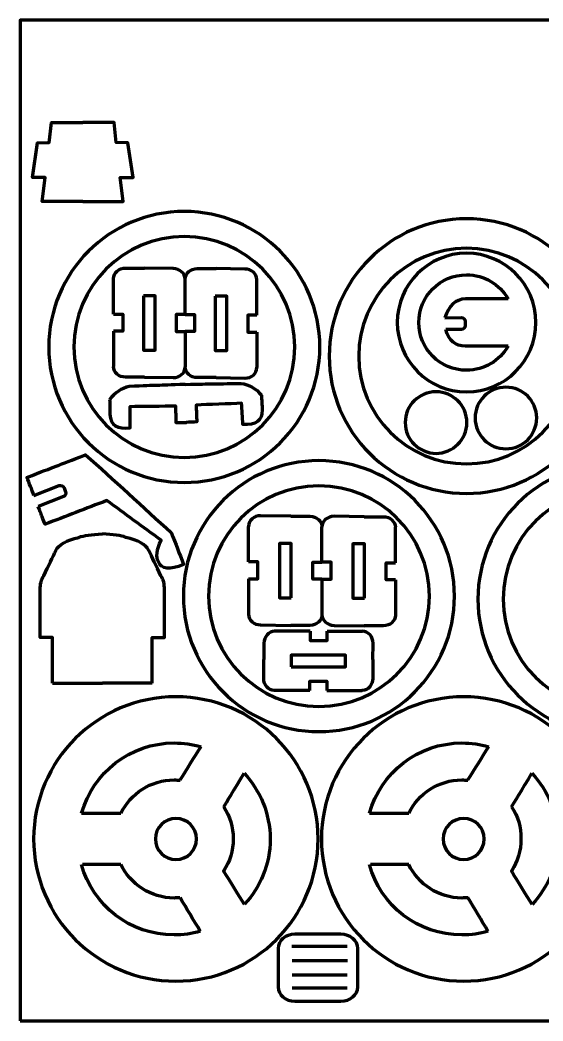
# Model space of a CAD drawing. Header units: inches. Extents: x -305 to 305, y -229 to 267.
# Drawn here: x -304.8 to -46.1, y -228.6 to 266.7 of the extents above; entities that cross this region are included whole.
import ezdxf

# ---------------------------------------------------------------- set-up
doc = ezdxf.new("R2010")
doc.units = ezdxf.units.IN
doc.header["$MEASUREMENT"] = 0
doc.layers.add('Layer 1', color=1, linetype='Continuous')

msp = doc.modelspace()

# ---------------------------------------------------------------- linework, layer by layer
at = {"lineweight": 70}
msp.add_lwpolyline([(-304.8, -228.6), (304.8, -228.6), (304.8, 266.7), (-304.8, 266.7), (-304.8, -228.6)], close=True, dxfattribs=at)
at = {"layer": 'Layer 1', "lineweight": 70}
for points, knots in [([(-273.77, 176.83), (-273.77, 176.83), (-293.8, 176.83), (-293.8, 176.83), (-293.8, 176.83), (-293.8, 176.83), (-292.29, 188.76), (-292.29, 188.76), (-292.29, 188.76), (-292.29, 188.76), (-298.71, 188.72), (-298.71, 188.72), (-298.71, 188.72), (-298.71, 188.72), (-296.09, 205.99), (-296.09, 205.99), (-296.09, 205.99), (-296.09, 205.99), (-290.35, 206.02), (-290.35, 206.02), (-290.35, 206.02), (-290.35, 206.02), (-289.31, 215.97), (-289.31, 215.97), (-289.31, 215.97), (-289.31, 215.97), (-273.77, 216.01), (-273.77, 216.01)], [0, 0, 0, 0, 0.142857, 0.142857, 0.142857, 0.142857, 0.285714, 0.285714, 0.285714, 0.285714, 0.428571, 0.428571, 0.428571, 0.428571, 0.571429, 0.571429, 0.571429, 0.571429, 0.714286, 0.714286, 0.714286, 0.714286, 0.857143, 0.857143, 0.857143, 0.857143, 1, 1, 1, 1]), ([(-273.77, 176.83), (-273.77, 176.83), (-253.74, 176.83), (-253.74, 176.83), (-253.74, 176.83), (-253.74, 176.83), (-255.25, 188.76), (-255.25, 188.76), (-255.25, 188.76), (-255.25, 188.76), (-248.82, 188.72), (-248.82, 188.72), (-248.82, 188.72), (-248.82, 188.72), (-251.44, 205.99), (-251.44, 205.99), (-251.44, 205.99), (-251.44, 205.99), (-257.19, 206.02), (-257.19, 206.02), (-257.19, 206.02), (-257.19, 206.02), (-258.23, 215.97), (-258.23, 215.97), (-258.23, 215.97), (-258.23, 215.97), (-273.77, 216.01), (-273.77, 216.01)], [0, 0, 0, 0, 0.142857, 0.142857, 0.142857, 0.142857, 0.285714, 0.285714, 0.285714, 0.285714, 0.428571, 0.428571, 0.428571, 0.428571, 0.571429, 0.571429, 0.571429, 0.571429, 0.714286, 0.714286, 0.714286, 0.714286, 0.857143, 0.857143, 0.857143, 0.857143, 1, 1, 1, 1]), ([(-223.53, 171.97), (-186.5, 171.97), (-156.47, 141.94), (-156.47, 104.91), (-156.47, 104.91), (-156.47, 67.89), (-186.5, 37.86), (-223.53, 37.86), (-223.53, 37.86), (-260.56, 37.86), (-290.58, 67.89), (-290.58, 104.91), (-290.58, 104.91), (-290.58, 141.94), (-260.56, 171.97), (-223.53, 171.97)], [0, 0, 0, 0, 0.25, 0.25, 0.25, 0.25, 0.5, 0.5, 0.5, 0.5, 0.75, 0.75, 0.75, 0.75, 1, 1, 1, 1]), ([(-83.92, 168.35), (-46.4, 168.35), (-15.98, 137.92), (-15.98, 100.41), (-15.98, 100.41), (-15.98, 62.89), (-46.4, 32.46), (-83.92, 32.46), (-83.92, 32.46), (-121.44, 32.46), (-151.87, 62.89), (-151.87, 100.41), (-151.87, 100.41), (-151.87, 137.92), (-121.44, 168.35), (-83.92, 168.35)], [0, 0, 0, 0, 0.25, 0.25, 0.25, 0.25, 0.5, 0.5, 0.5, 0.5, 0.75, 0.75, 0.75, 0.75, 1, 1, 1, 1]), ([(-223.53, 159.52), (-193.37, 159.52), (-168.92, 135.07), (-168.92, 104.91), (-168.92, 104.91), (-168.92, 74.76), (-193.37, 50.3), (-223.53, 50.3), (-223.53, 50.3), (-253.68, 50.3), (-278.14, 74.76), (-278.14, 104.91), (-278.14, 104.91), (-278.14, 135.07), (-253.68, 159.52), (-223.53, 159.52)], [0, 0, 0, 0, 0.25, 0.25, 0.25, 0.25, 0.5, 0.5, 0.5, 0.5, 0.75, 0.75, 0.75, 0.75, 1, 1, 1, 1]), ([(-83.92, 153.75), (-54.47, 153.75), (-30.58, 129.86), (-30.58, 100.41), (-30.58, 100.41), (-30.58, 70.95), (-54.47, 47.07), (-83.92, 47.07), (-83.92, 47.07), (-113.38, 47.07), (-137.26, 70.95), (-137.26, 100.41), (-137.26, 100.41), (-137.26, 129.86), (-113.38, 153.75), (-83.92, 153.75)], [0, 0, 0, 0, 0.25, 0.25, 0.25, 0.25, 0.5, 0.5, 0.5, 0.5, 0.75, 0.75, 0.75, 0.75, 1, 1, 1, 1]), ([(-83.89, 151.29), (-64.96, 151.29), (-49.6, 135.94), (-49.6, 117), (-49.6, 117), (-49.6, 98.07), (-64.96, 82.71), (-83.89, 82.71), (-83.89, 82.71), (-102.83, 82.71), (-118.18, 98.07), (-118.18, 117), (-118.18, 117), (-118.18, 135.94), (-102.83, 151.29), (-83.89, 151.29)], [0, 0, 0, 0, 0.25, 0.25, 0.25, 0.25, 0.5, 0.5, 0.5, 0.5, 0.75, 0.75, 0.75, 0.75, 1, 1, 1, 1]), ([(-258.56, 121.18), (-258.56, 121.18), (-258.56, 138.72), (-258.56, 138.72), (-258.56, 138.72), (-258.56, 141.6), (-255.87, 143.96), (-252.58, 143.96), (-252.58, 143.96), (-252.58, 143.96), (-243.17, 143.96), (-243.17, 143.96)], [0, 0, 0, 0, 0.333333, 0.333333, 0.333333, 0.333333, 0.666667, 0.666667, 0.666667, 0.666667, 1, 1, 1, 1]), ([(-223.09, 138.49), (-223.09, 141.37), (-225.78, 143.67), (-229.07, 143.73), (-229.07, 143.73), (-229.07, 143.73), (-243.17, 143.96), (-243.17, 143.96)], [0, 0, 0, 0, 0.5, 0.5, 0.5, 0.5, 1, 1, 1, 1]), ([(-223.09, 120.94), (-223.09, 120.94), (-223.09, 138.49), (-223.09, 138.49), (-223.09, 138.49), (-223.09, 141.37), (-220.4, 143.73), (-217.11, 143.73), (-217.11, 143.73), (-217.11, 143.73), (-207.69, 143.73), (-207.69, 143.73)], [0, 0, 0, 0, 0.333333, 0.333333, 0.333333, 0.333333, 0.666667, 0.666667, 0.666667, 0.666667, 1, 1, 1, 1]), ([(-187.62, 120.71), (-187.62, 120.71), (-187.62, 138.25), (-187.62, 138.25), (-187.62, 138.25), (-187.62, 141.13), (-190.31, 143.44), (-193.59, 143.49), (-193.59, 143.49), (-193.59, 143.49), (-207.69, 143.73), (-207.69, 143.73)], [0, 0, 0, 0, 0.333333, 0.333333, 0.333333, 0.333333, 0.666667, 0.666667, 0.666667, 0.666667, 1, 1, 1, 1]), ([(-63.4, 105.25), (-67.48, 98.16), (-75.13, 93.38), (-83.89, 93.38), (-83.89, 93.38), (-96.94, 93.38), (-107.52, 103.96), (-107.52, 117), (-107.52, 117), (-107.52, 130.05), (-96.94, 140.63), (-83.89, 140.63), (-83.89, 140.63), (-75.13, 140.63), (-67.48, 135.85), (-63.4, 128.76)], [0, 0, 0, 0, 0.25, 0.25, 0.25, 0.25, 0.5, 0.5, 0.5, 0.5, 0.75, 0.75, 0.75, 0.75, 1, 1, 1, 1]), ([(-243.75, 130.28), (-243.75, 130.28), (-237.9, 130.28), (-237.9, 130.28), (-237.9, 130.28), (-237.9, 130.28), (-237.9, 103.41), (-237.9, 103.41), (-237.9, 103.41), (-237.9, 103.41), (-243.75, 103.41), (-243.75, 103.41), (-243.75, 103.41), (-243.75, 103.41), (-243.75, 130.28), (-243.75, 130.28)], [0, 0, 0, 0, 0.25, 0.25, 0.25, 0.25, 0.5, 0.5, 0.5, 0.5, 0.75, 0.75, 0.75, 0.75, 1, 1, 1, 1]), ([(-208.27, 130.05), (-208.27, 130.05), (-202.43, 130.05), (-202.43, 130.05), (-202.43, 130.05), (-202.43, 130.05), (-202.43, 103.18), (-202.43, 103.18), (-202.43, 103.18), (-202.43, 103.18), (-208.27, 103.18), (-208.27, 103.18), (-208.27, 103.18), (-208.27, 103.18), (-208.27, 130.05), (-208.27, 130.05)], [0, 0, 0, 0, 0.25, 0.25, 0.25, 0.25, 0.5, 0.5, 0.5, 0.5, 0.75, 0.75, 0.75, 0.75, 1, 1, 1, 1]), ([(-63.4, 128.76), (-70.42, 128.76), (-77.44, 128.76), (-84.46, 128.76), (-84.46, 128.76), (-89.42, 128.38), (-92.74, 125.41), (-94.58, 119.38)], [0, 0, 0, 0, 0.5, 0.5, 0.5, 0.5, 1, 1, 1, 1]), ([(-258.56, 121.18), (-258.56, 121.18), (-254, 121.18), (-254, 121.18), (-254, 121.18), (-254, 121.18), (-254, 112.75), (-254, 112.75), (-254, 112.75), (-254, 112.75), (-258.56, 112.75), (-258.56, 112.75)], [0, 0, 0, 0, 0.333333, 0.333333, 0.333333, 0.333333, 0.666667, 0.666667, 0.666667, 0.666667, 1, 1, 1, 1]), ([(-223.09, 120.94), (-223.09, 120.94), (-227.64, 120.94), (-227.64, 120.94), (-227.64, 120.94), (-227.64, 120.94), (-227.64, 112.52), (-227.64, 112.52), (-227.64, 112.52), (-227.64, 112.52), (-223.09, 112.52), (-223.09, 112.52)], [0, 0, 0, 0, 0.333333, 0.333333, 0.333333, 0.333333, 0.666667, 0.666667, 0.666667, 0.666667, 1, 1, 1, 1]), ([(-223.09, 120.94), (-223.09, 120.94), (-218.53, 120.94), (-218.53, 120.94), (-218.53, 120.94), (-218.53, 120.94), (-218.53, 112.52), (-218.53, 112.52), (-218.53, 112.52), (-218.53, 112.52), (-223.09, 112.52), (-223.09, 112.52)], [0, 0, 0, 0, 0.333333, 0.333333, 0.333333, 0.333333, 0.666667, 0.666667, 0.666667, 0.666667, 1, 1, 1, 1]), ([(-187.62, 120.71), (-187.62, 120.71), (-192.17, 120.71), (-192.17, 120.71), (-192.17, 120.71), (-192.17, 120.71), (-192.17, 112.28), (-192.17, 112.28), (-192.17, 112.28), (-192.17, 112.28), (-187.62, 112.28), (-187.62, 112.28)], [0, 0, 0, 0, 0.333333, 0.333333, 0.333333, 0.333333, 0.666667, 0.666667, 0.666667, 0.666667, 1, 1, 1, 1]), ([(-94.58, 119.38), (-94.58, 119.38), (-86.46, 119.45), (-86.46, 119.45), (-86.46, 119.45), (-85.43, 119.46), (-84.58, 118.63), (-84.57, 117.6), (-84.57, 117.6), (-84.57, 117.6), (-84.55, 115.49), (-84.55, 115.49), (-84.55, 115.49), (-84.54, 114.46), (-85.38, 113.62), (-86.41, 113.61), (-86.41, 113.61), (-86.41, 113.61), (-94.21, 113.54), (-94.21, 113.54)], [0, 0, 0, 0, 0.2, 0.2, 0.2, 0.2, 0.4, 0.4, 0.4, 0.4, 0.6, 0.6, 0.6, 0.6, 0.8, 0.8, 0.8, 0.8, 1, 1, 1, 1]), ([(-63.4, 105.25), (-70.42, 105.25), (-77.44, 105.25), (-84.46, 105.25), (-84.46, 105.25), (-89.42, 105.63), (-92.37, 107.51), (-94.21, 113.54)], [0, 0, 0, 0, 0.5, 0.5, 0.5, 0.5, 1, 1, 1, 1]), ([(-243.17, 89.97), (-243.17, 89.97), (-252.58, 89.97), (-252.58, 89.97), (-252.58, 89.97), (-255.87, 89.97), (-258.56, 92.32), (-258.56, 95.21)], [0, 0, 0, 0, 0.5, 0.5, 0.5, 0.5, 1, 1, 1, 1]), ([(-243.17, 89.97), (-243.17, 89.97), (-229.07, 89.73), (-229.07, 89.73), (-229.07, 89.73), (-225.78, 89.68), (-223.09, 92.09), (-223.09, 94.97)], [0, 0, 0, 0, 0.5, 0.5, 0.5, 0.5, 1, 1, 1, 1]), ([(-207.69, 89.73), (-207.69, 89.73), (-217.11, 89.73), (-217.11, 89.73), (-217.11, 89.73), (-220.4, 89.73), (-223.09, 92.09), (-223.09, 94.97)], [0, 0, 0, 0, 0.5, 0.5, 0.5, 0.5, 1, 1, 1, 1]), ([(-207.69, 89.73), (-207.69, 89.73), (-193.59, 89.5), (-193.59, 89.5), (-193.59, 89.5), (-190.31, 89.44), (-187.62, 91.86), (-187.62, 94.74)], [0, 0, 0, 0, 0.5, 0.5, 0.5, 0.5, 1, 1, 1, 1]), ([(-64.44, 85.02), (-56.03, 85.02), (-49.2, 78.2), (-49.2, 69.78), (-49.2, 69.78), (-49.2, 61.36), (-56.03, 54.54), (-64.44, 54.54), (-64.44, 54.54), (-72.86, 54.54), (-79.68, 61.36), (-79.68, 69.78), (-79.68, 69.78), (-79.68, 78.2), (-72.86, 85.02), (-64.44, 85.02)], [0, 0, 0, 0, 0.25, 0.25, 0.25, 0.25, 0.5, 0.5, 0.5, 0.5, 0.75, 0.75, 0.75, 0.75, 1, 1, 1, 1]), ([(-185.37, 81.15), (-185.23, 78.69), (-185.09, 76.22), (-184.95, 73.76), (-184.95, 73.76), (-184.96, 68.45), (-188.17, 66.03), (-194.58, 66.53), (-194.58, 66.53), (-194.79, 70.04), (-195.01, 73.56), (-195.22, 77.08), (-195.22, 77.08), (-201.02, 76.77), (-211.87, 76.46), (-217.66, 76.15), (-217.66, 76.15), (-217.56, 73.38), (-217.46, 70.6), (-217.36, 67.82), (-217.36, 67.82), (-219.08, 67.74), (-220.79, 67.65), (-222.51, 67.56)], [0, 0, 0, 0, 0.166667, 0.166667, 0.166667, 0.166667, 0.333333, 0.333333, 0.333333, 0.333333, 0.5, 0.5, 0.5, 0.5, 0.666667, 0.666667, 0.666667, 0.666667, 0.833333, 0.833333, 0.833333, 0.833333, 1, 1, 1, 1]), ([(-99.01, 82.76), (-90.6, 82.76), (-83.77, 75.93), (-83.77, 67.52), (-83.77, 67.52), (-83.77, 59.1), (-90.6, 52.28), (-99.01, 52.28), (-99.01, 52.28), (-107.43, 52.28), (-114.25, 59.1), (-114.25, 67.52), (-114.25, 67.52), (-114.25, 75.93), (-107.43, 82.76), (-99.01, 82.76)], [0, 0, 0, 0, 0.25, 0.25, 0.25, 0.25, 0.5, 0.5, 0.5, 0.5, 0.75, 0.75, 0.75, 0.75, 1, 1, 1, 1]), ([(-260.46, 78.91), (-260.43, 76.44), (-260.4, 73.98), (-260.37, 71.51), (-260.37, 71.51), (-260, 66.21), (-256.63, 64.02), (-250.26, 64.96), (-250.26, 64.96), (-250.29, 68.48), (-250.32, 72.01), (-250.35, 75.54), (-250.35, 75.54), (-244.55, 75.63), (-233.74, 75.7), (-227.94, 75.8), (-227.94, 75.8), (-227.84, 73.02), (-227.75, 70.24), (-227.65, 67.47), (-227.65, 67.47), (-225.94, 67.5), (-224.22, 67.53), (-222.51, 67.56)], [0, 0, 0, 0, 0.166667, 0.166667, 0.166667, 0.166667, 0.333333, 0.333333, 0.333333, 0.333333, 0.5, 0.5, 0.5, 0.5, 0.666667, 0.666667, 0.666667, 0.666667, 0.833333, 0.833333, 0.833333, 0.833333, 1, 1, 1, 1]), ([(-297.89, 31.48), (-299.03, 34.44), (-300.21, 37.44), (-301.35, 40.4), (-301.35, 40.4), (-286.61, 46.08), (-287.08, 45.9), (-272.35, 51.57), (-272.35, 51.57), (-258.79, 39.54), (-243.52, 25.15), (-229.97, 13.12), (-229.97, 13.12), (-227.75, 7.36), (-226.06, 2.99), (-223.85, -2.78), (-223.85, -2.78), (-230.85, -5.51), (-235, -5.06), (-236.29, -1.45), (-236.29, -1.45), (-237.71, 1.01), (-237.28, 4.59), (-235, 9.28), (-235, 9.28), (-243.95, 15.83), (-252.89, 22.38), (-261.83, 28.94), (-261.83, 28.94), (-272.02, 25.01), (-282.21, 21.09), (-292.4, 17.17), (-292.4, 17.17), (-294.24, 21.95), (-293.97, 21.24), (-295.81, 26.02)], [0, 0, 0, 0, 0.111111, 0.111111, 0.111111, 0.111111, 0.222222, 0.222222, 0.222222, 0.222222, 0.333333, 0.333333, 0.333333, 0.333333, 0.444444, 0.444444, 0.444444, 0.444444, 0.555556, 0.555556, 0.555556, 0.555556, 0.666667, 0.666667, 0.666667, 0.666667, 0.777778, 0.777778, 0.777778, 0.777778, 0.888889, 0.888889, 0.888889, 0.888889, 1, 1, 1, 1]), ([(-156.93, 48.67), (-119.91, 48.67), (-89.88, 18.65), (-89.88, -18.38), (-89.88, -18.38), (-89.88, -55.41), (-119.91, -85.44), (-156.93, -85.44), (-156.93, -85.44), (-193.96, -85.44), (-223.99, -55.41), (-223.99, -18.38), (-223.99, -18.38), (-223.99, 18.65), (-193.96, 48.67), (-156.93, 48.67)], [0, 0, 0, 0, 0.25, 0.25, 0.25, 0.25, 0.5, 0.5, 0.5, 0.5, 0.75, 0.75, 0.75, 0.75, 1, 1, 1, 1]), ([(-11.21, 47.18), (25.81, 47.18), (55.84, 17.15), (55.84, -19.88), (55.84, -19.88), (55.84, -56.91), (25.81, -86.94), (-11.21, -86.94), (-11.21, -86.94), (-48.24, -86.94), (-78.27, -56.91), (-78.27, -19.88), (-78.27, -19.88), (-78.27, 17.15), (-48.24, 47.18), (-11.21, 47.18)], [0, 0, 0, 0, 0.25, 0.25, 0.25, 0.25, 0.5, 0.5, 0.5, 0.5, 0.75, 0.75, 0.75, 0.75, 1, 1, 1, 1]), ([(-297.89, 31.48), (-297.89, 31.48), (-285.44, 36.31), (-285.44, 36.31), (-285.44, 36.31), (-284.48, 36.69), (-283.39, 36.21), (-283.02, 35.25), (-283.02, 35.25), (-283.02, 35.25), (-282.25, 33.28), (-282.25, 33.28), (-282.25, 33.28), (-281.88, 32.33), (-282.36, 31.24), (-283.32, 30.87), (-283.32, 30.87), (-283.32, 30.87), (-295.81, 26.02), (-295.81, 26.02)], [0, 0, 0, 0, 0.2, 0.2, 0.2, 0.2, 0.4, 0.4, 0.4, 0.4, 0.6, 0.6, 0.6, 0.6, 0.8, 0.8, 0.8, 0.8, 1, 1, 1, 1]), ([(-156.93, 36.23), (-126.78, 36.23), (-102.32, 11.77), (-102.32, -18.38), (-102.32, -18.38), (-102.32, -48.54), (-126.78, -72.99), (-156.93, -72.99), (-156.93, -72.99), (-187.09, -72.99), (-211.54, -48.54), (-211.54, -18.38), (-211.54, -18.38), (-211.54, 11.77), (-187.09, 36.23), (-156.93, 36.23)], [0, 0, 0, 0, 0.25, 0.25, 0.25, 0.25, 0.5, 0.5, 0.5, 0.5, 0.75, 0.75, 0.75, 0.75, 1, 1, 1, 1]), ([(-11.21, 34.73), (18.94, 34.73), (43.4, 10.28), (43.4, -19.88), (43.4, -19.88), (43.4, -50.03), (18.94, -74.49), (-11.21, -74.49), (-11.21, -74.49), (-41.37, -74.49), (-65.82, -50.03), (-65.82, -19.88), (-65.82, -19.88), (-65.82, 10.28), (-41.37, 34.73), (-11.21, 34.73)], [0, 0, 0, 0, 0.25, 0.25, 0.25, 0.25, 0.5, 0.5, 0.5, 0.5, 0.75, 0.75, 0.75, 0.75, 1, 1, 1, 1]), ([(-170.81, 21.16), (-170.81, 21.16), (-185.76, 21.39), (-185.76, 21.39), (-185.76, 21.39), (-189.04, 21.44), (-191.73, 19.03), (-191.73, 16.15)], [0, 0, 0, 0, 0.5, 0.5, 0.5, 0.5, 1, 1, 1, 1]), ([(-170.81, 21.16), (-170.81, 21.16), (-161.4, 21.16), (-161.4, 21.16), (-161.4, 21.16), (-158.11, 21.16), (-155.42, 18.8), (-155.42, 15.92)], [0, 0, 0, 0, 0.5, 0.5, 0.5, 0.5, 1, 1, 1, 1]), ([(-134.5, 20.92), (-134.5, 20.92), (-149.44, 21.16), (-149.44, 21.16), (-149.44, 21.16), (-152.73, 21.21), (-155.42, 18.8), (-155.42, 15.92)], [0, 0, 0, 0, 0.5, 0.5, 0.5, 0.5, 1, 1, 1, 1]), ([(-134.5, 20.92), (-134.5, 20.92), (-125.08, 20.92), (-125.08, 20.92), (-125.08, 20.92), (-121.8, 20.92), (-119.11, 18.57), (-119.11, 15.68)], [0, 0, 0, 0, 0.5, 0.5, 0.5, 0.5, 1, 1, 1, 1]), ([(-288.68, -61.44), (-288.68, -61.44), (-288.68, -38.77), (-288.68, -38.77), (-288.68, -38.77), (-290.71, -38.78), (-292.74, -38.78), (-294.77, -38.79), (-294.77, -38.79), (-294.77, -30.93), (-294.77, -23.07), (-294.77, -15.2), (-294.77, -15.2), (-294.86, -12.42), (-294.29, -10.11), (-293.05, -8.29), (-293.05, -8.29), (-290.59, -3.35), (-288.6, 0.84), (-287.09, 4.26), (-287.09, 4.26), (-285.73, 7.06), (-281.68, 9.27), (-275.68, 10.72), (-275.68, 10.72), (-273.3, 11.66), (-269.43, 12.22), (-264.07, 12.41)], [0, 0, 0, 0, 0.142857, 0.142857, 0.142857, 0.142857, 0.285714, 0.285714, 0.285714, 0.285714, 0.428571, 0.428571, 0.428571, 0.428571, 0.571429, 0.571429, 0.571429, 0.571429, 0.714286, 0.714286, 0.714286, 0.714286, 0.857143, 0.857143, 0.857143, 0.857143, 1, 1, 1, 1]), ([(-239.46, -61.44), (-239.46, -61.44), (-239.46, -38.77), (-239.46, -38.77), (-239.46, -38.77), (-237.43, -38.78), (-235.4, -38.78), (-233.37, -38.79), (-233.37, -38.79), (-233.37, -30.93), (-233.37, -23.07), (-233.37, -15.2), (-233.37, -15.2), (-233.27, -12.42), (-233.85, -10.11), (-235.08, -8.29), (-235.08, -8.29), (-237.55, -3.35), (-239.54, 0.84), (-241.04, 4.26), (-241.04, 4.26), (-242.41, 7.06), (-246.46, 9.27), (-252.46, 10.72), (-252.46, 10.72), (-254.83, 11.66), (-258.7, 12.22), (-264.07, 12.41)], [0, 0, 0, 0, 0.142857, 0.142857, 0.142857, 0.142857, 0.285714, 0.285714, 0.285714, 0.285714, 0.428571, 0.428571, 0.428571, 0.428571, 0.571429, 0.571429, 0.571429, 0.571429, 0.714286, 0.714286, 0.714286, 0.714286, 0.857143, 0.857143, 0.857143, 0.857143, 1, 1, 1, 1]), ([(-170.66, -19.16), (-170.66, -19.16), (-176.5, -19.16), (-176.5, -19.16), (-176.5, -19.16), (-176.5, -19.16), (-176.5, 7.71), (-176.5, 7.71), (-176.5, 7.71), (-176.5, 7.71), (-170.66, 7.71), (-170.66, 7.71), (-170.66, 7.71), (-170.66, 7.71), (-170.66, -19.16), (-170.66, -19.16)], [0, 0, 0, 0, 0.25, 0.25, 0.25, 0.25, 0.5, 0.5, 0.5, 0.5, 0.75, 0.75, 0.75, 0.75, 1, 1, 1, 1]), ([(-134.34, -19.39), (-134.34, -19.39), (-140.18, -19.39), (-140.18, -19.39), (-140.18, -19.39), (-140.18, -19.39), (-140.18, 7.48), (-140.18, 7.48), (-140.18, 7.48), (-140.18, 7.48), (-134.34, 7.48), (-134.34, 7.48), (-134.34, 7.48), (-134.34, 7.48), (-134.34, -19.39), (-134.34, -19.39)], [0, 0, 0, 0, 0.25, 0.25, 0.25, 0.25, 0.5, 0.5, 0.5, 0.5, 0.75, 0.75, 0.75, 0.75, 1, 1, 1, 1]), ([(-191.73, -9.82), (-191.73, -9.82), (-187.18, -9.82), (-187.18, -9.82), (-187.18, -9.82), (-187.18, -9.82), (-187.18, -1.39), (-187.18, -1.39), (-187.18, -1.39), (-187.18, -1.39), (-191.73, -1.39), (-191.73, -1.39)], [0, 0, 0, 0, 0.333333, 0.333333, 0.333333, 0.333333, 0.666667, 0.666667, 0.666667, 0.666667, 1, 1, 1, 1]), ([(-155.42, -10.05), (-155.42, -10.05), (-159.98, -10.05), (-159.98, -10.05), (-159.98, -10.05), (-159.98, -10.05), (-159.98, -1.63), (-159.98, -1.63), (-159.98, -1.63), (-159.98, -1.63), (-155.42, -1.63), (-155.42, -1.63)], [0, 0, 0, 0, 0.333333, 0.333333, 0.333333, 0.333333, 0.666667, 0.666667, 0.666667, 0.666667, 1, 1, 1, 1]), ([(-155.42, -10.05), (-155.42, -10.05), (-150.86, -10.05), (-150.86, -10.05), (-150.86, -10.05), (-150.86, -10.05), (-150.86, -1.63), (-150.86, -1.63), (-150.86, -1.63), (-150.86, -1.63), (-155.42, -1.63), (-155.42, -1.63)], [0, 0, 0, 0, 0.333333, 0.333333, 0.333333, 0.333333, 0.666667, 0.666667, 0.666667, 0.666667, 1, 1, 1, 1]), ([(-119.11, -10.29), (-119.11, -10.29), (-123.66, -10.29), (-123.66, -10.29), (-123.66, -10.29), (-123.66, -10.29), (-123.66, -1.86), (-123.66, -1.86), (-123.66, -1.86), (-123.66, -1.86), (-119.11, -1.86), (-119.11, -1.86)], [0, 0, 0, 0, 0.333333, 0.333333, 0.333333, 0.333333, 0.666667, 0.666667, 0.666667, 0.666667, 1, 1, 1, 1]), ([(-191.73, -9.82), (-191.73, -9.82), (-191.73, -27.36), (-191.73, -27.36), (-191.73, -27.36), (-191.73, -30.25), (-189.04, -32.55), (-185.76, -32.6), (-185.76, -32.6), (-185.76, -32.6), (-170.81, -32.84), (-170.81, -32.84)], [0, 0, 0, 0, 0.333333, 0.333333, 0.333333, 0.333333, 0.666667, 0.666667, 0.666667, 0.666667, 1, 1, 1, 1]), ([(-155.42, -10.05), (-155.42, -10.05), (-155.42, -27.6), (-155.42, -27.6), (-155.42, -27.6), (-155.42, -30.48), (-152.73, -32.79), (-149.44, -32.84), (-149.44, -32.84), (-149.44, -32.84), (-134.5, -33.07), (-134.5, -33.07)], [0, 0, 0, 0, 0.333333, 0.333333, 0.333333, 0.333333, 0.666667, 0.666667, 0.666667, 0.666667, 1, 1, 1, 1]), ([(-119.11, -10.29), (-119.11, -10.29), (-119.11, -27.83), (-119.11, -27.83), (-119.11, -27.83), (-119.11, -30.71), (-121.8, -33.07), (-125.08, -33.07), (-125.08, -33.07), (-125.08, -33.07), (-134.5, -33.07), (-134.5, -33.07)], [0, 0, 0, 0, 0.333333, 0.333333, 0.333333, 0.333333, 0.666667, 0.666667, 0.666667, 0.666667, 1, 1, 1, 1]), ([(-155.42, -27.6), (-155.42, -30.48), (-158.11, -32.84), (-161.4, -32.84), (-161.4, -32.84), (-161.4, -32.84), (-170.81, -32.84), (-170.81, -32.84)], [0, 0, 0, 0, 0.5, 0.5, 0.5, 0.5, 1, 1, 1, 1]), ([(-161.35, -35.79), (-161.35, -35.79), (-178.89, -35.79), (-178.89, -35.79), (-178.89, -35.79), (-181.78, -35.79), (-184.08, -38.48), (-184.13, -41.77), (-184.13, -41.77), (-184.13, -41.77), (-184.27, -49.69), (-184.27, -49.69)], [0, 0, 0, 0, 0.333333, 0.333333, 0.333333, 0.333333, 0.666667, 0.666667, 0.666667, 0.666667, 1, 1, 1, 1]), ([(-161.35, -35.79), (-161.35, -35.79), (-161.35, -40.35), (-161.35, -40.35), (-161.35, -40.35), (-161.35, -40.35), (-152.92, -40.35), (-152.92, -40.35), (-152.92, -40.35), (-152.92, -40.35), (-152.92, -35.79), (-152.92, -35.79)], [0, 0, 0, 0, 0.333333, 0.333333, 0.333333, 0.333333, 0.666667, 0.666667, 0.666667, 0.666667, 1, 1, 1, 1]), ([(-130.28, -49.69), (-130.28, -49.69), (-130.14, -41.77), (-130.14, -41.77), (-130.14, -41.77), (-130.08, -38.48), (-132.5, -35.79), (-135.38, -35.79)], [0, 0, 0, 0, 0.5, 0.5, 0.5, 0.5, 1, 1, 1, 1]), ([(-170.64, -53.36), (-170.64, -53.36), (-170.64, -47.52), (-170.64, -47.52), (-170.64, -47.52), (-170.64, -47.52), (-143.77, -47.52), (-143.77, -47.52), (-143.77, -47.52), (-143.77, -47.52), (-143.77, -53.36), (-143.77, -53.36), (-143.77, -53.36), (-143.77, -53.36), (-170.64, -53.36), (-170.64, -53.36)], [0, 0, 0, 0, 0.25, 0.25, 0.25, 0.25, 0.5, 0.5, 0.5, 0.5, 0.75, 0.75, 0.75, 0.75, 1, 1, 1, 1]), ([(-161.49, -65.08), (-161.49, -65.08), (-179.03, -65.08), (-179.03, -65.08), (-179.03, -65.08), (-181.92, -65.08), (-184.27, -62.4), (-184.27, -59.11), (-184.27, -59.11), (-184.27, -59.11), (-184.27, -49.69), (-184.27, -49.69)], [0, 0, 0, 0, 0.333333, 0.333333, 0.333333, 0.333333, 0.666667, 0.666667, 0.666667, 0.666667, 1, 1, 1, 1]), ([(-130.28, -49.69), (-130.28, -49.69), (-130.28, -59.11), (-130.28, -59.11), (-130.28, -59.11), (-130.28, -62.4), (-132.64, -65.08), (-135.52, -65.08)], [0, 0, 0, 0, 0.5, 0.5, 0.5, 0.5, 1, 1, 1, 1]), ([(-161.49, -65.08), (-161.49, -65.08), (-161.49, -60.53), (-161.49, -60.53), (-161.49, -60.53), (-161.49, -60.53), (-153.06, -60.53), (-153.06, -60.53), (-153.06, -60.53), (-153.06, -60.53), (-153.06, -65.08), (-153.06, -65.08)], [0, 0, 0, 0, 0.333333, 0.333333, 0.333333, 0.333333, 0.666667, 0.666667, 0.666667, 0.666667, 1, 1, 1, 1]), ([(-298.06, -138.54), (-298.06, -99.69), (-266.55, -68.18), (-227.7, -68.18), (-227.7, -68.18), (-188.85, -68.18), (-157.34, -99.69), (-157.34, -138.54), (-157.34, -138.54), (-157.34, -177.39), (-188.85, -208.9), (-227.7, -208.9), (-227.7, -208.9), (-266.55, -208.9), (-298.06, -177.39), (-298.06, -138.54)], [0, 0, 0, 0, 0.25, 0.25, 0.25, 0.25, 0.5, 0.5, 0.5, 0.5, 0.75, 0.75, 0.75, 0.75, 1, 1, 1, 1]), ([(-155.69, -138.54), (-155.69, -99.69), (-124.18, -68.18), (-85.33, -68.18), (-85.33, -68.18), (-46.48, -68.18), (-14.98, -99.69), (-14.98, -138.54), (-14.98, -138.54), (-14.98, -177.39), (-46.48, -208.9), (-85.33, -208.9), (-85.33, -208.9), (-124.18, -208.9), (-155.69, -177.39), (-155.69, -138.54)], [0, 0, 0, 0, 0.25, 0.25, 0.25, 0.25, 0.5, 0.5, 0.5, 0.5, 0.75, 0.75, 0.75, 0.75, 1, 1, 1, 1]), ([(-274.33, -125.83), (-268.76, -105.78), (-250.37, -91.04), (-228.55, -91.04), (-228.55, -91.04), (-223.94, -91.04), (-219.49, -91.73), (-215.26, -92.93)], [0, 0, 0, 0, 0.5, 0.5, 0.5, 0.5, 1, 1, 1, 1]), ([(-131.96, -125.83), (-126.4, -105.78), (-108, -91.04), (-86.19, -91.04), (-86.19, -91.04), (-81.57, -91.04), (-77.12, -91.73), (-72.9, -92.93)], [0, 0, 0, 0, 0.5, 0.5, 0.5, 0.5, 1, 1, 1, 1]), ([(-193.92, -106.04), (-186.03, -114.52), (-181.09, -125.98), (-181.06, -138.54), (-181.06, -138.54), (-181.02, -151.09), (-185.87, -162.45), (-193.82, -170.94)], [0, 0, 0, 0, 0.5, 0.5, 0.5, 0.5, 1, 1, 1, 1]), ([(-51.55, -106.04), (-43.66, -114.52), (-38.73, -125.98), (-38.69, -138.54), (-38.69, -138.54), (-38.65, -151.09), (-43.5, -162.45), (-51.46, -170.94)], [0, 0, 0, 0, 0.5, 0.5, 0.5, 0.5, 1, 1, 1, 1]), ([(-254.87, -125.83), (-250.15, -116.04), (-240.15, -109.33), (-228.55, -109.33), (-228.55, -109.33), (-227.54, -109.33), (-226.55, -109.38), (-225.57, -109.48)], [0, 0, 0, 0, 0.5, 0.5, 0.5, 0.5, 1, 1, 1, 1]), ([(-112.5, -125.83), (-107.78, -116.04), (-97.78, -109.33), (-86.19, -109.33), (-86.19, -109.33), (-85.18, -109.33), (-84.18, -109.38), (-83.2, -109.48)], [0, 0, 0, 0, 0.5, 0.5, 0.5, 0.5, 1, 1, 1, 1]), ([(-204.04, -122.66), (-200.81, -127.38), (-199.34, -132.54), (-199.34, -138.54), (-199.34, -138.54), (-199.34, -144.34), (-201.03, -149.74), (-203.95, -154.28)], [0, 0, 0, 0, 0.5, 0.5, 0.5, 0.5, 1, 1, 1, 1]), ([(-61.67, -122.66), (-58.45, -127.38), (-56.98, -132.54), (-56.98, -138.54), (-56.98, -138.54), (-56.98, -144.34), (-58.67, -149.74), (-61.58, -154.28)], [0, 0, 0, 0, 0.5, 0.5, 0.5, 0.5, 1, 1, 1, 1]), ([(-237.86, -138.54), (-237.86, -132.93), (-233.31, -128.38), (-227.7, -128.38), (-227.7, -128.38), (-222.09, -128.38), (-217.54, -132.93), (-217.54, -138.54), (-217.54, -138.54), (-217.54, -144.15), (-222.09, -148.7), (-227.7, -148.7), (-227.7, -148.7), (-233.31, -148.7), (-237.86, -144.15), (-237.86, -138.54)], [0, 0, 0, 0, 0.25, 0.25, 0.25, 0.25, 0.5, 0.5, 0.5, 0.5, 0.75, 0.75, 0.75, 0.75, 1, 1, 1, 1]), ([(-95.49, -138.54), (-95.49, -132.93), (-90.94, -128.38), (-85.33, -128.38), (-85.33, -128.38), (-79.72, -128.38), (-75.17, -132.93), (-75.17, -138.54), (-75.17, -138.54), (-75.17, -144.15), (-79.72, -148.7), (-85.33, -148.7), (-85.33, -148.7), (-90.94, -148.7), (-95.49, -144.15), (-95.49, -138.54)], [0, 0, 0, 0, 0.25, 0.25, 0.25, 0.25, 0.5, 0.5, 0.5, 0.5, 0.75, 0.75, 0.75, 0.75, 1, 1, 1, 1]), ([(-215.61, -184.24), (-219.73, -185.42), (-224.06, -186.04), (-228.55, -186.04), (-228.55, -186.04), (-250.48, -186.04), (-268.88, -171.39), (-274.35, -151.2)], [0, 0, 0, 0, 0.5, 0.5, 0.5, 0.5, 1, 1, 1, 1]), ([(-225.68, -167.61), (-226.63, -167.71), (-227.58, -167.75), (-228.55, -167.75), (-228.55, -167.75), (-240.15, -167.75), (-250.19, -160.9), (-254.91, -151.11)], [0, 0, 0, 0, 0.5, 0.5, 0.5, 0.5, 1, 1, 1, 1]), ([(-73.24, -184.24), (-77.37, -185.42), (-81.7, -186.04), (-86.19, -186.04), (-86.19, -186.04), (-108.11, -186.04), (-126.51, -171.39), (-131.98, -151.2)], [0, 0, 0, 0, 0.5, 0.5, 0.5, 0.5, 1, 1, 1, 1]), ([(-83.31, -167.61), (-84.26, -167.71), (-85.22, -167.75), (-86.19, -167.75), (-86.19, -167.75), (-97.78, -167.75), (-107.82, -160.9), (-112.54, -151.11)], [0, 0, 0, 0, 0.5, 0.5, 0.5, 0.5, 1, 1, 1, 1]), ([(-177.17, -211.68), (-177.17, -211.68), (-177.17, -192.77), (-177.17, -192.77), (-177.17, -192.77), (-177.17, -188.86), (-173.43, -185.66), (-168.86, -185.66), (-168.86, -185.66), (-168.86, -185.66), (-146.07, -185.66), (-146.07, -185.66), (-146.07, -185.66), (-141.5, -185.66), (-137.76, -188.86), (-137.76, -192.77), (-137.76, -192.77), (-137.76, -192.77), (-137.76, -211.68), (-137.76, -211.68), (-137.76, -211.68), (-137.76, -215.59), (-141.5, -218.79), (-146.07, -218.79), (-146.07, -218.79), (-146.07, -218.79), (-168.86, -218.79), (-168.86, -218.79), (-168.86, -218.79), (-173.43, -218.79), (-177.17, -215.59), (-177.17, -211.68)], [0, 0, 0, 0, 0.125, 0.125, 0.125, 0.125, 0.25, 0.25, 0.25, 0.25, 0.375, 0.375, 0.375, 0.375, 0.5, 0.5, 0.5, 0.5, 0.625, 0.625, 0.625, 0.625, 0.75, 0.75, 0.75, 0.75, 0.875, 0.875, 0.875, 0.875, 1, 1, 1, 1])]:
    msp.add_open_spline(points, degree=3, knots=knots, dxfattribs=at)
for points in [[(-258.56, 112.75), (-258.56, 106.9), (-258.56, 101.06), (-258.56, 95.21)], [(-223.09, 112.52), (-223.09, 106.67), (-223.09, 100.82), (-223.09, 94.97)], [(-187.62, 112.28), (-187.62, 106.43), (-187.62, 100.59), (-187.62, 94.74)], [(-250.73, 85.36), (-254.68, 84.43), (-257.92, 82.28), (-260.46, 78.91)], [(-223.16, 86.42), (-238.2, 85.7), (-235.69, 86.08), (-250.73, 85.36)], [(-223.16, 86.42), (-208.11, 86.75), (-210.58, 86.59), (-195.53, 86.91)], [(-195.53, 86.91), (-191.52, 86.26), (-188.14, 84.33), (-185.37, 81.15)], [(-191.73, -1.39), (-191.73, 4.45), (-191.73, 10.3), (-191.73, 16.15)], [(-155.42, -1.63), (-155.42, 4.22), (-155.42, 10.07), (-155.42, 15.92)], [(-119.11, -1.86), (-119.11, 3.99), (-119.11, 9.83), (-119.11, 15.68)], [(-152.92, -35.79), (-147.07, -35.79), (-141.23, -35.79), (-135.38, -35.79)], [(-288.68, -61.44), (-272.27, -61.44), (-280.47, -61.44), (-264.07, -61.44)], [(-239.46, -61.44), (-255.87, -61.44), (-247.66, -61.44), (-264.07, -61.44)], [(-153.06, -65.08), (-147.22, -65.08), (-141.37, -65.08), (-135.52, -65.08)], [(-215.38, -92.89), (-218.84, -98.42), (-222.3, -103.94), (-225.75, -109.46)], [(-73.02, -92.89), (-76.47, -98.42), (-79.93, -103.94), (-83.39, -109.46)], [(-204.04, -122.66), (-203.03, -121), (-198.69, -113.88), (-193.92, -106.04)], [(-61.67, -122.66), (-60.66, -121), (-56.32, -113.88), (-51.55, -106.04)], [(-274.33, -125.83), (-254.87, -125.83), (-254.87, -125.83), (-254.87, -125.83)], [(-131.96, -125.83), (-112.5, -125.83), (-112.5, -125.83), (-112.5, -125.83)], [(-254.91, -151.11), (-261.23, -151.11), (-267.54, -151.11), (-273.86, -151.11)], [(-112.54, -151.11), (-118.86, -151.11), (-125.18, -151.11), (-131.49, -151.11)], [(-193.82, -170.94), (-204.04, -154.42), (-204.2, -154.15), (-204.04, -154.42)], [(-51.46, -170.94), (-61.67, -154.42), (-61.84, -154.15), (-61.67, -154.42)], [(-215.67, -184.14), (-218.99, -178.59), (-222.31, -173.04), (-225.63, -167.49)], [(-73.3, -184.14), (-76.63, -178.59), (-79.95, -173.04), (-83.27, -167.49)], [(-143, -191.74), (-143, -191.74), (-170.33, -191.74), (-170.33, -191.74)], [(-142.81, -198.86), (-142.81, -198.86), (-170.14, -198.86), (-170.14, -198.86)], [(-142.91, -205.88), (-142.91, -205.88), (-170.24, -205.88), (-170.24, -205.88)], [(-142.91, -212.43), (-142.91, -212.43), (-170.24, -212.43), (-170.24, -212.43)]]:
    msp.add_open_spline(points, degree=3, dxfattribs=at)

doc.saveas('drawing.dxf')
